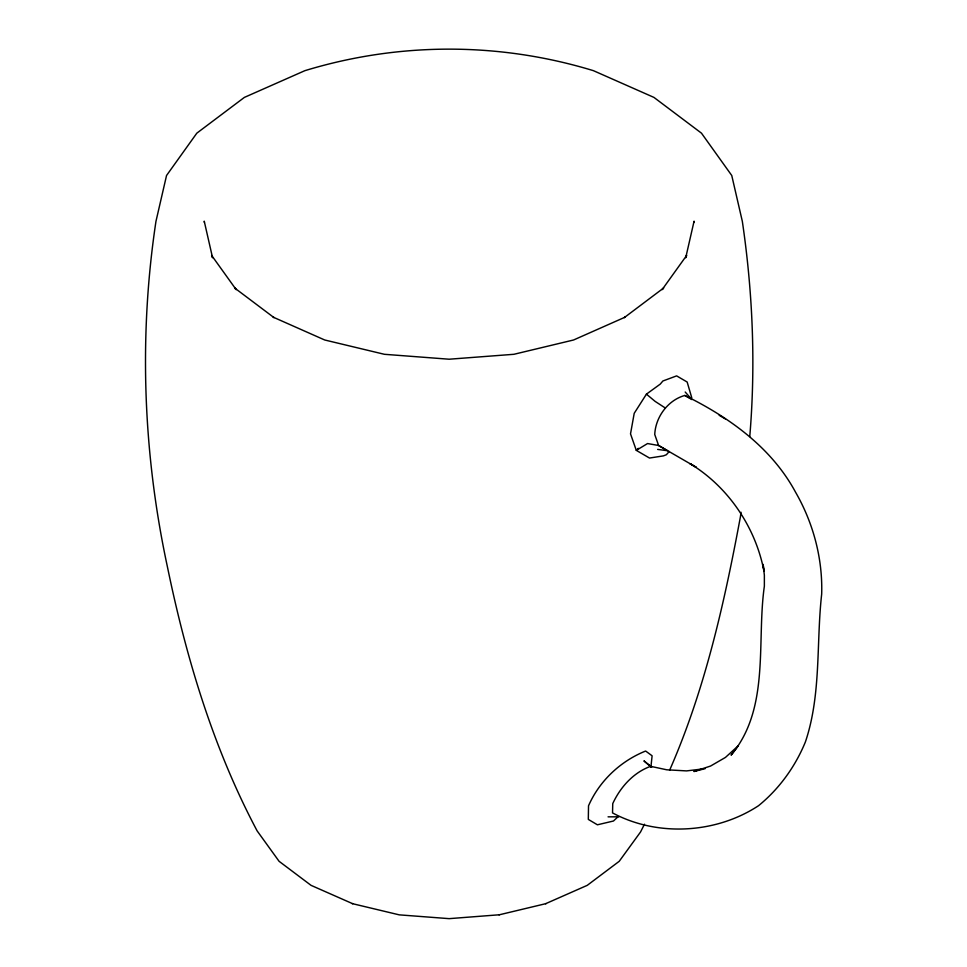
<?xml version="1.0" encoding="UTF-8"?>
<svg xmlns="http://www.w3.org/2000/svg" width="967" height="967" viewBox="0 0 967 967"><rect width="100%" height="100%" fill="white"/><g stroke="black" fill="none" stroke-linecap="round" stroke-linejoin="round"><path stroke-width="1.45" d="M749.763 436.552C755.795 364.861 752.809 292.481 742.33 221.334L731.753 175.498L701.474 133.168L653.934 97.401L593.436 70.676C499.407 41.968 398.9 41.968 304.871 70.676L244.373 97.401L196.821 133.168L166.542 175.498L155.965 221.334C138.668 335.948 143.056 453.535 167.412 566.795C186.256 658.092 213.284 748.265 257.125 830.883L279.088 861.307L311.048 885.349L352.75 903.734M650.948 766.638L652.109 755.795L645.63 751.033C620.572 761.065 599.371 780.925 588.516 805.813L588.311 819.412L597.413 824.803L613.489 821.007L617.828 816.934M693.907 222.47L694.076 221.165L685.724 257.754L686.679 255.397L662.117 289.641L663.676 287.973L624.307 317.599L625.129 317.152L573.588 339.985L513.9 354.297L449.147 359.216L384.395 354.297L324.707 339.985L273.165 317.152L273.987 317.599L234.618 287.973L236.178 289.641L211.616 255.397L212.571 257.754L204.23 221.165L204.4 222.47M741.036 512.256L740.432 516.704C724.368 603.033 705.04 689.616 669.575 770.324M644.481 824.21L640.529 831.995L619.218 861.307L587.247 885.349L545.557 903.734M691.78 397.836L687.162 382.025L676.622 375.885L662.878 380.998L660.243 384.117L646.427 394.149L634.219 413.296L630.52 433.869L636.298 450.356L649.51 458.044L663.435 455.88L666.372 454.732L669.224 451.516M638.365 448.325L636.298 450.356L647.552 443.551L658.612 445.497L696.192 467.242L689.93 463.58C728.308 486.848 755.638 527.341 763.99 571.316L763.132 564.39L764.365 575.22L764.365 586.183C756.387 641.81 770.348 708.376 731.1 755.118L738.28 745.762L725.455 757.415L710.564 766.045L693.859 771.509L705.124 768.668L686.546 770.904L666.734 769.792L650.61 766.323C633.409 772.524 620.282 787.247 612.752 803.601L612.534 812.909C657.463 837.035 716.003 833.663 758.551 805.692C779.233 788.854 795.309 766.577 805.402 741.919C821.406 694.427 816.172 643.248 821.672 594.125C822.784 558.479 813.259 522.893 795.466 492.046C771.448 447.552 729.263 417.345 684.805 395.455C667.834 400.205 655.529 417.079 654.744 434.497L658.612 445.497L667.629 450.743L657.62 449.401M352.097 903.577L399.25 914.855L449.147 918.65L499.395 914.77M499.057 914.855L546.21 903.577M608.062 816.837L618.868 816.813M719.182 415.302L725.443 418.965M684.805 395.455L691.84 399.552L685.192 392.01M665.344 408.026L655.13 401.39L646.427 394.149M650.61 766.323L643.937 760.86L651.432 767.302M648.591 764.534L651.613 767.29"/></g></svg>
